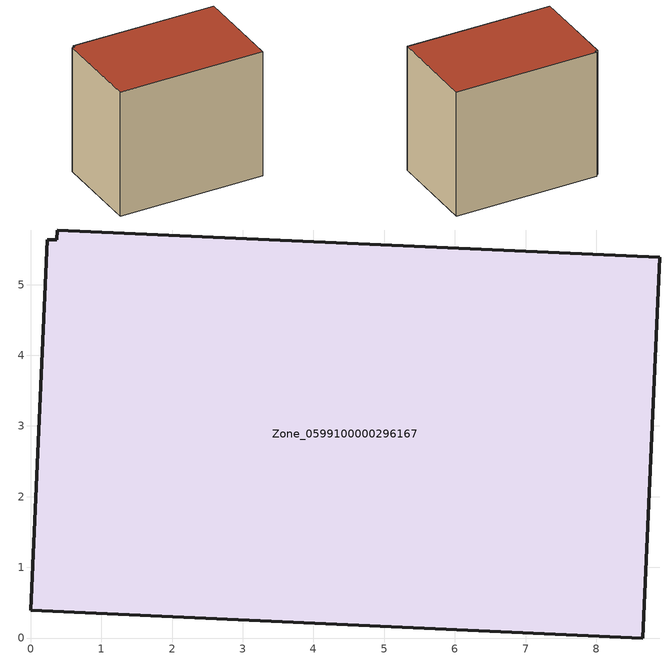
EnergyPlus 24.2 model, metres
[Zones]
Zone_0599100000296167
 floor ground (C_G): 0.37,5.63 0.37,5.77 8.9,5.39 8.66,0 0,0.39 0.23,5.63 z1.2
 wall outside (C_F): 8.66,0 8.9,5.39 0.37,5.77 0.37,5.63 0.23,5.63 0,0.39 8.66,0 z1.2:8.9
 roof outside (C_R): 0.37,5.77 0.37,5.63 0.23,5.63 0,0.39 8.66,0 8.9,5.39 z8.9
[BUILDING]
Pand.0599100000296167: North Axis=0; Terrain=City; Loads Convergence Tolerance Value=0.04; Temperature Convergence Tolerance Value=0.4; Solar Distribution=FullExterior; Maximum Number of Warmup Days=25; Minimum Number of Warmup Days=1
[Site:Location]
Rotterdam.The.Hague.AP_ZH_NLD Design_Conditions: Latitude=51.96; Longitude=4.45; Time Zone=1; Elevation=-4.5
[SITE:GROUNDTEMPERATURE:BUILDINGSURFACE]
18, 18, 18, 18, 18, 18, 18, 18, 18, 18, 18, 18
[MATERIAL] Thermal Absorptance=0.9; Solar Absorptance=0.7; Visible Absorptance=0.7
Name | Roughness | Thickness | Conductivity | Density | Specific Heat
G.TI.1992-2005 | MediumSmooth | 0.15 | 0.06 | 540 | 1210
F.TI.1992-2005 | Rough | 0.3 | 0.12 | 1920 | 840
R.TI.1992-2005 | MediumRough | 0.2 | 0.08 | 1500 | 1000
[CONSTRUCTION]
C_G: G.TI.1992-2005
C_F: F.TI.1992-2005
C_R: R.TI.1992-2005
[ZONE]
Zone_0599100000296167: Type=1; Multiplier=1; Ceiling Height=Autocalculate; Volume=Autocalculate; Floor Area=autocalculate; Part of Total Floor Area=Yes
[ZONEINFILTRATION:DESIGNFLOWRATE]
Infil_Zone_0599100000296167: Zone or ZoneList or Space or SpaceList=Zone_0599100000296167; Schedule=AlwaysOn; Design Flow Rate Calculation Method=Flow/Area; Flow Rate per Floor Area=0.0015; Constant Term Coefficient=1; Temperature Term Coefficient=0; Velocity Term Coefficient=0; Velocity Squared Term Coefficient=0
[HVACTEMPLATE:ZONE:IDEALLOADSAIRSYSTEM]
Zone_0599100000296167: Maximum Heating Supply Air Temperature=50; Minimum Cooling Supply Air Temperature=13; Maximum Heating Supply Air Humidity Ratio=0.0156; Minimum Cooling Supply Air Humidity Ratio=0.0077; Heating Limit=NoLimit; Cooling Limit=NoLimit; Dehumidification Control Type=ConstantSensibleHeatRatio; Cooling Sensible Heat Ratio=0.7; Dehumidification Setpoint=60; Humidification Control Type=None; Humidification Setpoint=30; Outdoor Air Method=None; Outdoor Air Flow Rate per Person=0.00944; Outdoor Air Flow Rate per Zone Floor Area=0; Outdoor Air Flow Rate per Zone=0; Demand Controlled Ventilation Type=None; Outdoor Air Economizer Type=NoEconomizer; Heat Recovery Type=None; Sensible Heat Recovery Effectiveness=0.7; Latent Heat Recovery Effectiveness=0.65
[ZONECONTROL:THERMOSTAT]
ThermostatControl_Zone_0599100000296167: Zone or ZoneList=Zone_0599100000296167; Control Type Schedule=DualSetpointControlType; Control 1=Thermostat_Zone_0599100000296167; Temperature Difference Between Cutout And Setpoint=0
[THERMOSTATSETPOINT:DUALSETPOINT]
Thermostat_Zone_0599100000296167: Heating Setpoint Temperature Schedule=HeatingSetpoint_Zone_0599100000296167; Cooling Setpoint Temperature Schedule=CoolingSetpoint_Zone_0599100000296167
[SCHEDULE:COMPACT]
HeatingSetpoint_Zone_0599100000296167: Through: 12/31, For: AllDays, Until: 24:00, 21
CoolingSetpoint_Zone_0599100000296167: Through: 12/31, For: AllDays, Until: 24:00, 24
DualSetpointControlType: Through: 12/31, For: AllDays, Until: 24:00, 4
AlwaysOn: Through: 12/31, For: AllDays, Until: 24:00, 1
